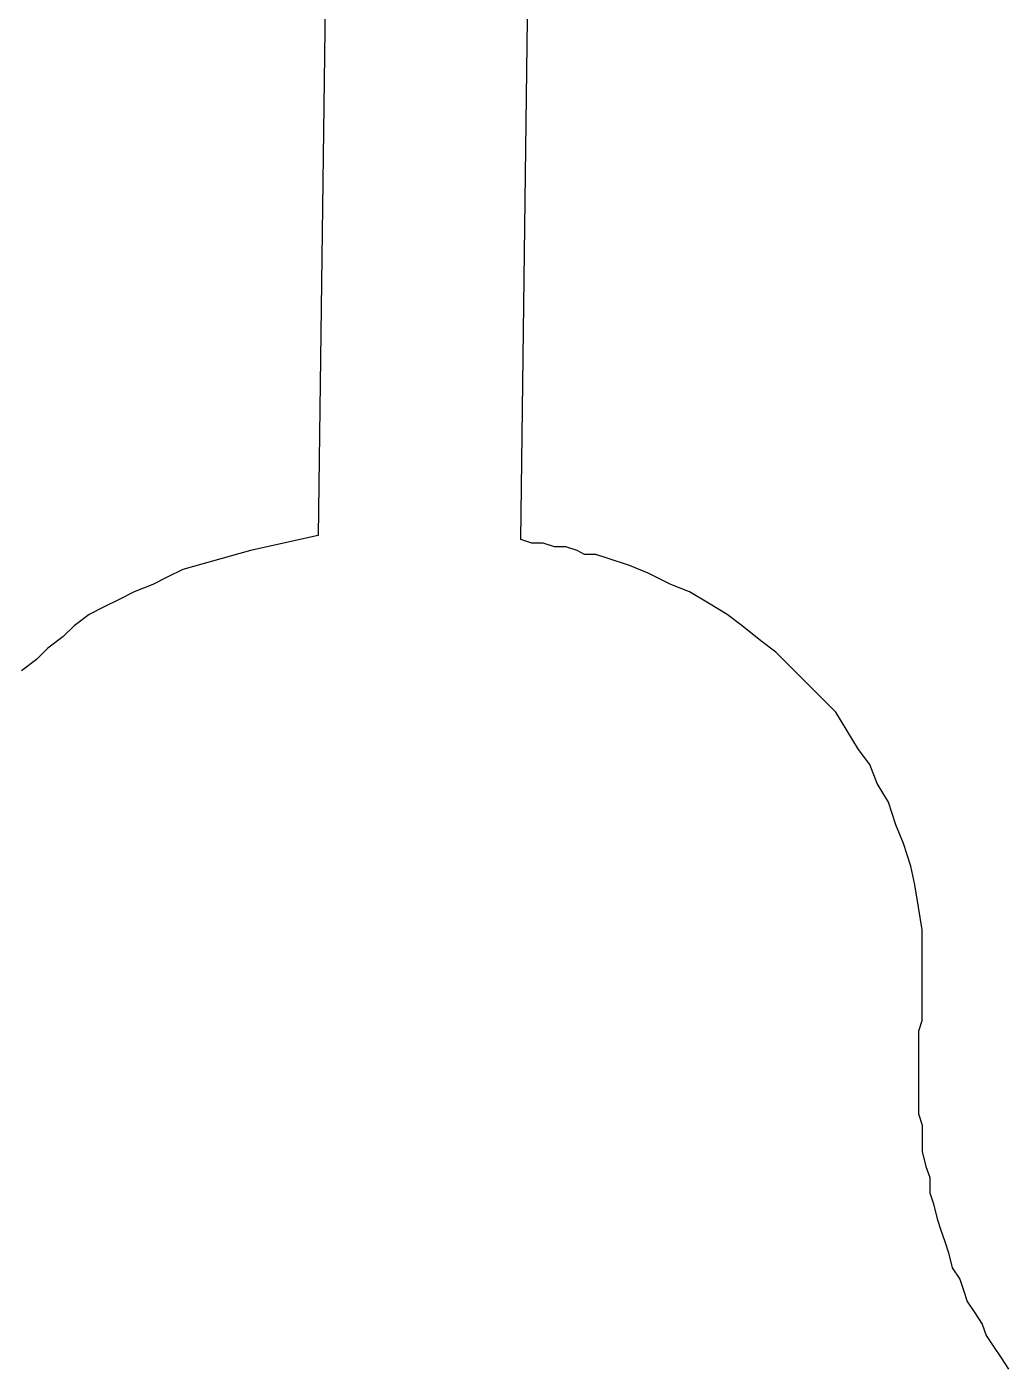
# Model space of a CAD drawing. Extents: x -1063 to 1100, y -467 to 441.
# Drawn here: x -950.5 to -906.9, y 2.1 to 61.7 of the extents above; entities that cross this region are included whole.
import ezdxf

# ---------------------------------------------------------------- set-up
doc = ezdxf.new("R2010")
doc.units = 0
doc.layers.add('P', color=250, linetype='CONTINUOUS')

msp = doc.modelspace()

# ---------------------------------------------------------------- linework, layer by layer
at = {"layer": 'P', "color": 0, "linetype": 'CONTINUOUS'}
for points in [[(-937.017, 77.261), (-937.517, 39.095), (-940.517, 38.428), (-943.517, 37.595)], [(-910.684, 17.595), (-910.684, 18.095), (-910.684, 18.595), (-910.684, 19.095), (-910.684, 19.595), (-910.684, 20.095), (-910.684, 20.595), (-910.684, 21.095), (-910.684, 21.595), (-910.851, 22.595), (-911.017, 23.595), (-911.184, 24.428), (-911.517, 25.428), (-911.851, 26.261), (-912.184, 27.261), (-912.684, 28.095), (-913.017, 28.928), (-913.517, 29.595), (-914.017, 30.428), (-914.517, 31.261), (-915.184, 31.928), (-915.851, 32.595), (-916.517, 33.261), (-917.184, 33.928), (-917.851, 34.428), (-918.684, 35.095), (-919.351, 35.595), (-920.184, 36.095), (-921.017, 36.595), (-921.851, 36.928), (-922.851, 37.428), (-923.684, 37.761), (-924.684, 38.095), (-925.184, 38.261), (-925.684, 38.261), (-926.017, 38.428), (-926.517, 38.595), (-927.017, 38.595), (-927.517, 38.761), (-928.017, 38.761), (-928.517, 38.928), (-928.017, 77.095)], [(-943.517, 37.595), (-944.184, 37.261), (-944.851, 36.928), (-945.684, 36.595), (-946.351, 36.261), (-947.017, 35.928), (-947.684, 35.595), (-948.351, 35.095), (-948.851, 34.595), (-949.517, 34.095), (-950.017, 33.595), (-950.684, 33.095)], [(-910.684, 17.595), (-910.851, 17.095), (-910.851, 16.428), (-910.851, 15.761), (-910.851, 15.261), (-910.851, 14.595), (-910.851, 14.095), (-910.851, 13.428), (-910.684, 12.928), (-910.684, 12.261), (-910.684, 11.761), (-910.517, 11.095), (-910.351, 10.595), (-910.351, 9.928), (-910.184, 9.428), (-910.017, 8.761), (-909.851, 8.261), (-909.684, 7.761), (-909.517, 7.261), (-909.351, 6.595), (-909.017, 6.095), (-908.851, 5.595), (-908.684, 5.095), (-908.351, 4.595), (-908.017, 4.095), (-907.851, 3.595), (-907.517, 3.095), (-907.184, 2.595), (-906.851, 2.095)]]:
    msp.add_lwpolyline(points, dxfattribs=at)

doc.saveas('drawing.dxf')
